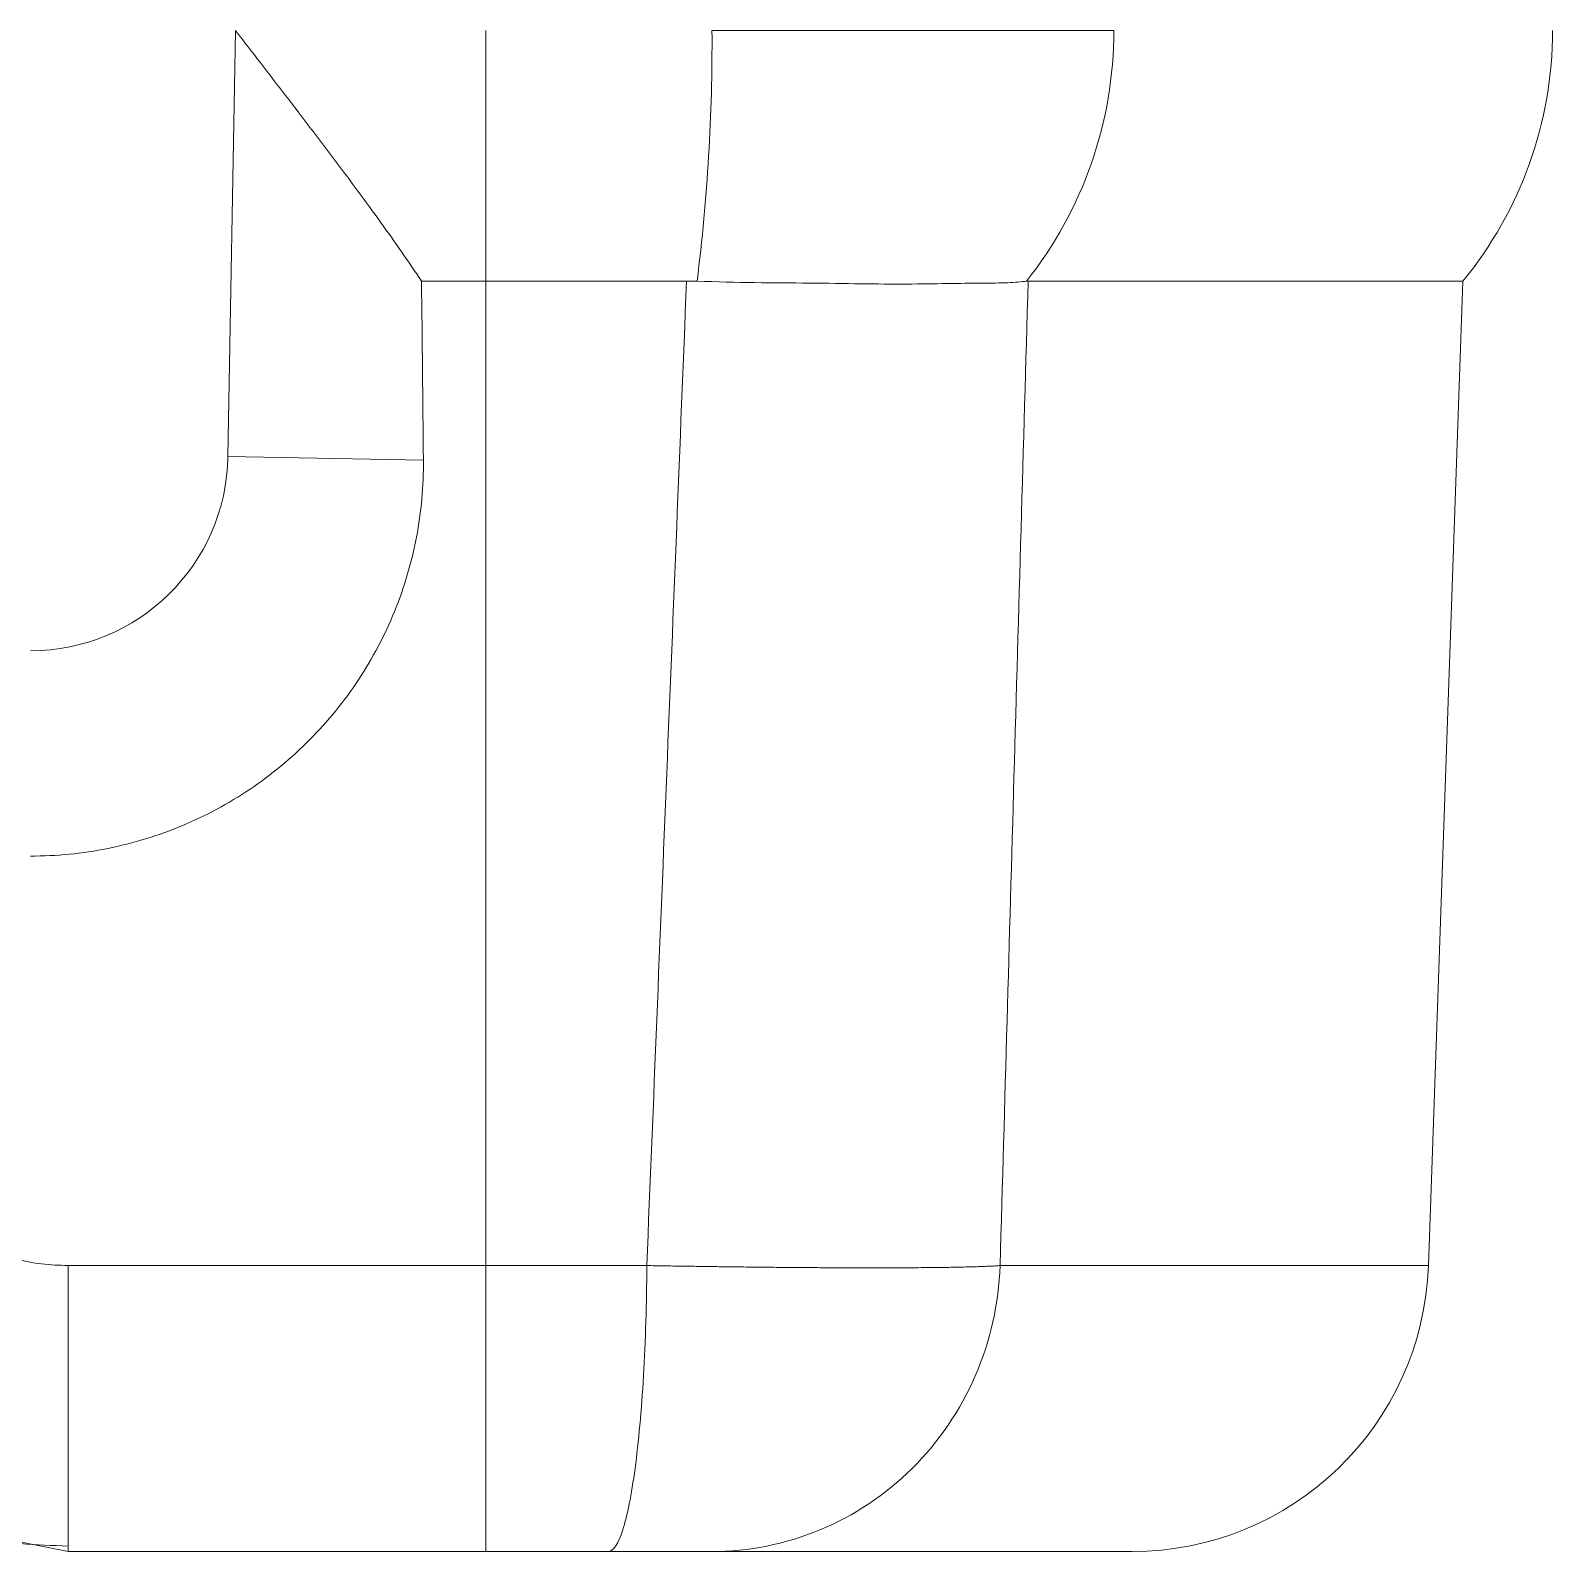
# Model space of a CAD drawing. Header units: inches. Extents: x 0.2 to 38.3, y 0.1 to 29.6.
# Drawn here: x 35.501 to 36.272, y 7.56 to 8.33 of the extents above; entities that cross this region are included whole.
import ezdxf

# ---------------------------------------------------------------- set-up
doc = ezdxf.new("R2010")
doc.units = ezdxf.units.IN
doc.header["$LTSCALE"] = 3.5
doc.header["$MEASUREMENT"] = 0

msp = doc.modelspace()

# ---------------------------------------------------------------- linework, layer by layer
at = {"color": 7, "linetype": 'Continuous', "lineweight": 15}
for p, q in [((35.60496, 8.3303), (35.60119, 8.11455)), ((35.7317, 8.3303), (35.7317, 8.20339)), ((35.7317, 8.20339), (35.69915, 8.20339)), ((35.7317, 8.20339), (35.8333, 8.20339)), ((35.7317, 8.20339), (35.7317, 7.70506)), ((36.00619, 8.20339), (36.22622, 8.20339)), ((36.22622, 8.20339), (36.20882, 7.70506)), ((35.60119, 8.11455), (35.7001, 8.11283)), ((35.52033, 7.70506), (35.7317, 7.70506)), ((35.7317, 7.70506), (35.81317, 7.70506)), ((35.7317, 7.70506), (35.7317, 7.5603)), ((35.99201, 7.70506), (36.20882, 7.70506)), ((35.7317, 7.5603), (35.52033, 7.5603)), ((35.7317, 7.5603), (35.7937, 7.5603)), ((35.932, 7.5603), (35.85676, 7.5603))]:
    msp.add_line(p, q, dxfattribs=at)
at = {"color": 155, "linetype": 'Continuous', "lineweight": 15}
msp.add_line((35.4967, 7.56501), (35.52033, 7.5603), dxfattribs=at)
at = {"color": 7, "linetype": 'Continuous', "lineweight": 15}
for centre, radius, start, end in [((34.87135, 8.32452), 0.97485, 352.85862, 0.3397), ((35.84624, 8.32999), 0.20332, 321.47379, 0.08756), ((36.07165, 8.3303), 0.2, 320.61295, 0), ((35.5012, 8.1163), 0.1, 270, 359), ((36.05891, 7.7103), 0.15, 270, 358)]:
    msp.add_arc(centre, radius, start, end, dxfattribs=at)
msp.add_ellipse((35.56296, 5.92465), major_axis=(0.06256, 3.57953), ratio=0.034915, start_param=5.370706, end_param=5.403085, dxfattribs=at)
for points, knots in [([(35.69915, 8.20339), (35.69277, 8.21306), (35.6858, 8.22303), (35.67105, 8.24351), (35.66324, 8.25406), (35.64703, 8.27561), (35.63876, 8.28644), (35.62619, 8.3028), (35.62198, 8.30827), (35.6135, 8.31925), (35.60919, 8.32482), (35.60496, 8.3303)], [0, 0, 0, 0, 0.25, 0.25, 0.5, 0.5, 0.75, 0.75, 0.875, 0.875, 1, 1, 1, 1]), ([(35.84618, 8.3303), (35.87043, 8.3303), (35.89419, 8.3303), (35.93827, 8.3303), (35.95869, 8.3303), (35.99463, 8.3303), (36.01011, 8.3303), (36.03478, 8.3303), (36.04395, 8.3303), (36.04956, 8.3303)], [0, 0, 0, 0, 0.25, 0.25, 0.5, 0.5, 0.75, 0.75, 1, 1, 1, 1]), ([(35.83864, 8.20333), (35.84861, 8.20311), (35.85832, 8.20277), (35.87725, 8.20249), (35.88647, 8.20249), (35.9044, 8.20232), (35.91316, 8.20217), (35.92961, 8.20194), (35.93738, 8.20189), (35.952, 8.20194), (35.95889, 8.20205), (35.97154, 8.20227), (35.97724, 8.20235), (35.98741, 8.20243), (35.99189, 8.20243), (35.99959, 8.20277), (36.00281, 8.20312), (36.0053, 8.20335)], [0, 0, 0, 0, 0.125, 0.125, 0.25, 0.25, 0.375, 0.375, 0.5, 0.5, 0.625, 0.625, 0.75, 0.75, 0.875, 0.875, 1, 1, 1, 1]), ([(36.00619, 8.20339), (36.00381, 8.11972), (35.99907, 7.95361), (35.99436, 7.7875), (35.99201, 7.70506)], [0, 0, 0, 0, 0.503718, 1, 1, 1, 1]), ([(35.7001, 8.11283), (35.70022, 8.09963), (35.69904, 8.08663), (35.69416, 8.06101), (35.69039, 8.04826), (35.68054, 8.02406), (35.67448, 8.01255), (35.66366, 7.99617), (35.65974, 7.99083), (35.65146, 7.98065), (35.6471, 7.9758), (35.63334, 7.96193), (35.6233, 7.95361), (35.6014, 7.93888), (35.58989, 7.9327), (35.56586, 7.92268), (35.5532, 7.9188), (35.52745, 7.91364), (35.51441, 7.91234), (35.5012, 7.91234)], [0, 0, 0, 0, 0.125, 0.125, 0.25, 0.25, 0.375, 0.375, 0.4375, 0.4375, 0.5, 0.5, 0.625, 0.625, 0.75, 0.75, 0.875, 0.875, 1, 1, 1, 1]), ([(35.44736, 7.73435), (35.44901, 7.73282), (35.45229, 7.72978), (35.45756, 7.72563), (35.46305, 7.72182), (35.46879, 7.71837), (35.47477, 7.71529), (35.48299, 7.71169), (35.49365, 7.70819), (35.50687, 7.70555), (35.51583, 7.70523), (35.52033, 7.70506)], [0, 0, 0, 0, 0.083678, 0.166749, 0.249559, 0.332458, 0.415793, 0.499908, 0.666657, 0.832446, 1, 1, 1, 1]), ([(35.52033, 7.70506), (35.52033, 7.68588), (35.52033, 7.66683), (35.52033, 7.63175), (35.52033, 7.61573), (35.52033, 7.58906), (35.52033, 7.57841), (35.52033, 7.56403), (35.52033, 7.5603), (35.52033, 7.5603)], [0, 0, 0, 0, 0.25, 0.25, 0.5, 0.5, 0.75, 0.75, 1, 1, 1, 1]), ([(35.81317, 7.70506), (35.81309, 7.68588), (35.81252, 7.66683), (35.8115, 7.64929), (35.81049, 7.63175), (35.80903, 7.61573), (35.80724, 7.6024), (35.80544, 7.58906), (35.80331, 7.57841), (35.801, 7.57122), (35.79869, 7.56403), (35.79619, 7.5603), (35.7937, 7.5603)], [0, 0, 0, 0, 0.25, 0.25, 0.25, 0.5, 0.5, 0.5, 0.75, 0.75, 0.75, 1, 1, 1, 1]), ([(35.81317, 7.70506), (35.81609, 7.70501), (35.82194, 7.70492), (35.83063, 7.70478), (35.83924, 7.70465), (35.84776, 7.70453), (35.85617, 7.70442), (35.86445, 7.70432), (35.8726, 7.70423), (35.8806, 7.70415), (35.88843, 7.70409), (35.89608, 7.70403), (35.90354, 7.70399), (35.91079, 7.70395), (35.91783, 7.70393), (35.92463, 7.70392), (35.9312, 7.70392), (35.9375, 7.70393), (35.94354, 7.70395), (35.94931, 7.70399), (35.95479, 7.70403), (35.95998, 7.70409), (35.96487, 7.70415), (35.96944, 7.70423), (35.97368, 7.70432), (35.9776, 7.70442), (35.98119, 7.70453), (35.98444, 7.70465), (35.98733, 7.70478), (35.9899, 7.70492), (35.99131, 7.70501), (35.99201, 7.70506)], [0, 0, 0, 0, 0.034486, 0.068971, 0.103456, 0.137941, 0.172426, 0.206909, 0.241393, 0.275876, 0.310358, 0.344841, 0.379323, 0.413806, 0.448288, 0.482769, 0.517251, 0.551732, 0.586214, 0.620696, 0.655177, 0.689659, 0.72414, 0.758622, 0.793104, 0.827586, 0.862068, 0.896551, 0.931034, 0.965517, 1, 1, 1, 1]), ([(35.99201, 7.70506), (35.99136, 7.68588), (35.98708, 7.66683), (35.97187, 7.63175), (35.96094, 7.61573), (35.93404, 7.58906), (35.91807, 7.57841), (35.88339, 7.56403), (35.8647, 7.5603), (35.846, 7.5603)], [0, 0, 0, 0, 0.25, 0.25, 0.5, 0.5, 0.75, 0.75, 1, 1, 1, 1]), ([(35.34429, 7.63207), (35.35673, 7.62147), (35.38155, 7.60033), (35.42545, 7.57885), (35.47208, 7.56505), (35.50422, 7.56373), (35.52033, 7.56306)], [0, 0, 0, 0, 0.252109, 0.502753, 0.750723, 1, 1, 1, 1]), ([(35.7937, 7.5603), (35.79683, 7.5603), (35.7999, 7.5603), (35.80292, 7.5603), (35.80594, 7.5603), (35.8089, 7.5603), (35.81173, 7.5603), (35.81456, 7.5603), (35.81728, 7.5603), (35.81988, 7.5603), (35.82248, 7.5603), (35.82499, 7.5603), (35.8273, 7.5603), (35.82962, 7.5603), (35.83176, 7.5603), (35.83372, 7.5603), (35.83569, 7.5603), (35.83749, 7.5603), (35.83908, 7.5603), (35.84226, 7.5603), (35.84457, 7.5603), (35.846, 7.5603)], [0, 0, 0, 0, 0.00023708, 0.00023708, 0.00023708, 0.000474159, 0.000474159, 0.000474159, 0.000711239, 0.000711239, 0.000711239, 0.000948319, 0.000948319, 0.000948319, 0.001185398, 0.001185398, 0.001185398, 0.001422478, 0.001422478, 0.001422478, 0.001896637, 0.001896637, 0.001896637, 0.001896637]), ([(35.846, 7.5603), (35.85001, 7.5603), (35.85801, 7.5603), (35.8696, 7.5603), (35.88087, 7.5603), (35.89178, 7.5603), (35.90236, 7.5603), (35.9126, 7.5603), (35.92249, 7.5603), (35.93204, 7.5603), (35.94125, 7.5603), (35.9513, 7.5603), (35.96819, 7.5603), (35.98722, 7.5603), (36.00592, 7.5603), (36.0194, 7.5603), (36.03035, 7.5603), (36.03916, 7.5603), (36.04637, 7.5603), (36.05198, 7.5603), (36.05596, 7.5603), (36.05845, 7.5603), (36.05876, 7.5603), (36.05891, 7.5603)], [0, 0, 0, 0, 0.028571, 0.057141, 0.085712, 0.114282, 0.142853, 0.171423, 0.199994, 0.228564, 0.257135, 0.285705, 0.325752, 0.428528, 0.500734, 0.571475, 0.632693, 0.693911, 0.755128, 0.816346, 0.877564, 0.938782, 1, 1, 1, 1])]:
    msp.add_open_spline(points, degree=3, knots=knots, dxfattribs=at)
for points in [[(35.8333, 8.20339), (35.82665, 8.03728), (35.81995, 7.87117), (35.81317, 7.70506)], [(35.8333, 8.20339), (35.83508, 8.20339), (35.83686, 8.20337), (35.83864, 8.20333)], [(36.00619, 8.20339), (36.00591, 8.20339), (36.00561, 8.20337), (36.0053, 8.20335)]]:
    msp.add_open_spline(points, degree=3, dxfattribs=at)

doc.saveas('drawing.dxf')
